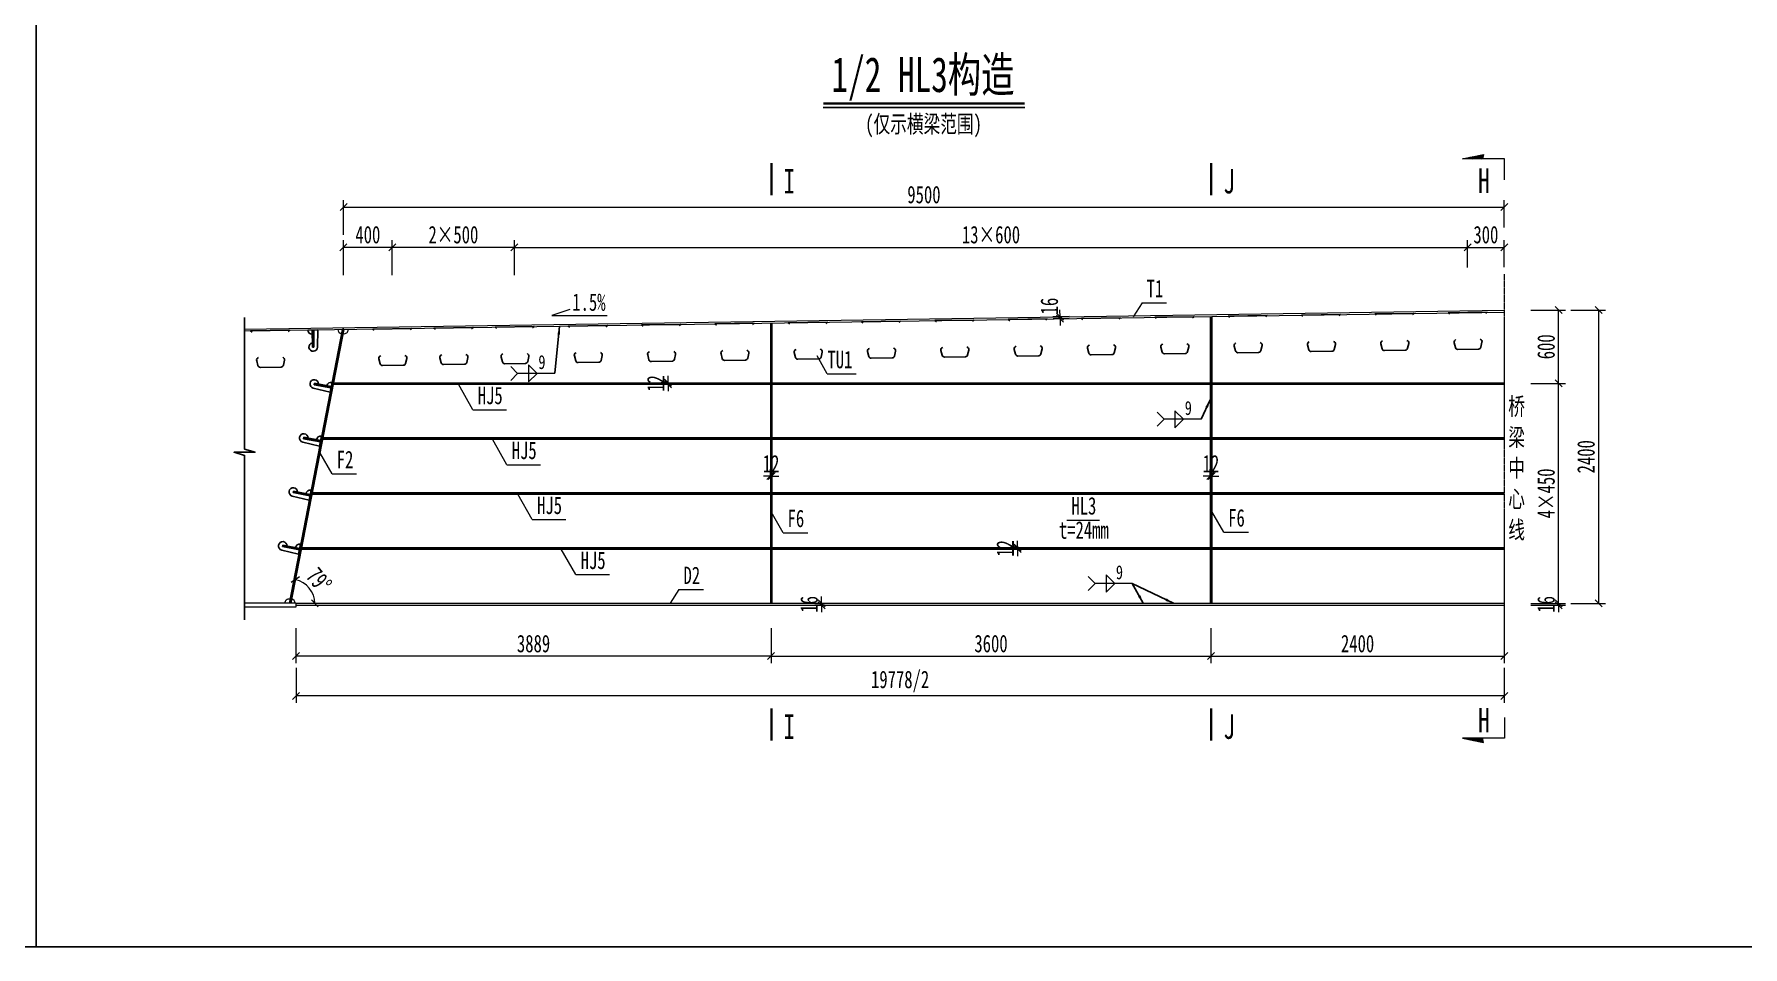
# Model space of a CAD drawing. Header units: millimetres. Extents: x -89049 to 410567, y -307459 to -100425.
# Drawn here: x 234550 to 248534, y -153251 to -145781 of the extents above; entities that cross this region are included whole.
import ezdxf
from ezdxf.enums import TextEntityAlignment as Align

# ---------------------------------------------------------------- set-up
doc = ezdxf.new("R2010")
doc.units = ezdxf.units.MM
doc.linetypes.add('CENTER2', pattern=[28.575, 19.05, -3.175, 3.175, -3.175])
doc.layers.get('Defpoints').update_dxf_attribs({"color": 8})
for name, color, linetype, lineweight in [('Dim', 4, 'Continuous', 15), ('中心线', 2, 'CENTER2', 15), ('文字', 7, 'Continuous', 15), ('标注线及字体', 2, 'Continuous', 15), ('粗线', 3, 'Continuous', 35), ('细实线', 4, 'Continuous', 15), ('钢板粗线', 1, 'Continuous', 25), ('钢板细线', 6, 'Continuous', 15)]:
    doc.layers.add(name, color=color, linetype=linetype, lineweight=lineweight)
doc.layers.add('Text', color=4, linetype='Continuous')
doc.styles.add('111', font='', dxfattribs={"width": 0.7})
doc.styles.add('BM_Dim', font='', dxfattribs={"width": 0.85})
doc.styles.add('SMEDI', font='', dxfattribs={"width": 0.75})
doc.styles.get("Standard").update_dxf_attribs({"font": ''})
doc.styles.get('111').set_extended_font_data('仿宋_GB2312')
doc.styles.get('BM_Dim').set_extended_font_data('仿宋_GB2312')
doc.styles.get('SMEDI').set_extended_font_data('仿宋_GB2312')
doc.styles.get('Standard').set_extended_font_data('仿宋_GB2312')
doc.dimstyles.new('200', dxfattribs={"dimscale": 0, "dimtxt": 2.5, "dimasz": 1, "dimexe": 1, "dimexo": 1, "dimgap": 0.6, "dimtad": 1, "dimdec": 0, "dimdsep": 46, "dimtxsty": '111', "dimblk": 'OBLIQUE', "dimcen": 0, "dimclrd": 4, "dimclre": 4, "dimclrt": 4, "dimadec": 1, "dimazin": 2, "dimtfac": 1, "dimtdec": 0, "dimtix": 1, "dimtmove": 2, "dimatfit": 3, "dimfxl": 4, "dimfxlon": 1, "dimtolj": 1, "dimlwd": -1, "dimlwe": -1, "dimarcsym": 0})
doc.dimstyles.new('MSteel_1.0_1.0', dxfattribs={"dimtxt": 3, "dimasz": 1.2, "dimexe": 1, "dimexo": 1, "dimgap": 1, "dimtad": 3, "dimtoh": 1, "dimdec": 0, "dimzin": 0, "dimdsep": 46, "dimtxsty": 'Standard', "dimblk": 'ARCHTICK', "dimcen": 0.09, "dimclrd": 3, "dimclre": 3, "dimadec": 0, "dimazin": 0, "dimtfac": 1, "dimtdec": 4, "dimtofl": 0, "dimtmove": 0, "dimatfit": 3, "dimfxl": 1, "dimtolj": 1, "dimtzin": 0, "dimarcsym": 0})

# ---------------------------------------------------------------- blocks, each defined once
blk = doc.blocks.new('14-160加劲 有过焊孔')
at = {"layer": 'Defpoints'}
blk.add_line((38609, 31489), (38609, 31629), dxfattribs=at)
at = {"layer": '钢板粗线', "color": 7}
for p, q in [((38603, 31489), (38603, 31629)), ((38603, 31629), (38615, 31629)), ((38615, 31489), (38615, 31629)), ((38650, 31489), (38644, 31631)), ((38568, 31489), (38650, 31489))]:
    blk.add_line(p, q, dxfattribs=at)
for centre, start, end in [((38609, 31629), 2.441, 260.1291), ((38603, 31489), 90, 180)]:
    blk.add_arc(centre, 35, start, end, dxfattribs=at)
blk = doc.blocks.new('12-140加劲 有过焊孔')
at = {"layer": 'Defpoints'}
blk.add_line((0, 0), (0, 140), dxfattribs=at)
at = {"layer": '钢板粗线', "color": 7}
for p, q in [((-6, 0), (-6, 140)), ((-6, 140), (6, 140)), ((6, 0), (6, 140)), ((41, 0), (35, 141)), ((-41, 0), (41, 0))]:
    blk.add_line(p, q, dxfattribs=at)
for centre, start, end in [((0, 140), 2.441, 260.1291), ((-6, 0), 90, 180)]:
    blk.add_arc(centre, 35, start, end, dxfattribs=at)
blk = doc.blocks.new('U型肋1')
at = {"layer": 'Defpoints'}
blk.add_line((-160, 0), (160, 0), dxfattribs=at)
at = {"layer": '钢板粗线', "color": 6}
for p, q in [((148, -10), (160, 0)), ((-148, -10), (-160, 0))]:
    blk.add_line(p, q, dxfattribs=at)
blk.add_lwpolyline([(-99, -220, 0.414266), (-114, -245), (-104, -285, 0.348876), (-85, -300), (85, -300, 0.348876), (104, -285), (114, -245, 0.414091), (99, -220, 0.414091)], format="xyb", dxfattribs=at)
blk = doc.blocks.new('_Oblique')
at = {"color": 0, "linetype": 'ByBlock', "lineweight": -2}
blk.add_line((-0.5, -0.5), (0.5, 0.5), dxfattribs=at)
blk = doc.blocks.new('*D1428')
at = {"layer": 'Defpoints', "color": 0, "transparency": 16777216}
for p in [(246582, -147197), (246582, -147421), (237082, -148182)]:
    blk.add_point(p, dxfattribs=at)
at = {"layer": '细实线', "color": 4, "transparency": 16777216}
for p, q in [((237082, -147425), (237082, -147140)), ((237082, -147197), (246582, -147197)), ((246582, -147363), (246582, -147140))]:
    blk.add_line(p, q, dxfattribs=at)
at = {"layer": '细实线', "color": 4, "transparency": 16777216, "xscale": 57.14285714285715, "yscale": 57.14285714285715, "zscale": 57.14285714285715, "rotation": 180}
blk.add_blockref('_Oblique', (237082, -147197), dxfattribs=at)
at = {"layer": '细实线', "color": 4, "transparency": 16777216, "xscale": 57.14285714285715, "yscale": 57.14285714285715, "zscale": 57.14285714285715}
blk.add_blockref('_Oblique', (246582, -147197), dxfattribs=at)
at = {"layer": '细实线', "color": 4, "transparency": 16777216, "insert": (241832, -147095), "char_height": 142.9, "attachment_point": 5, "style": '111'}
blk.add_mtext('\\A1;9500', dxfattribs=at)
blk = doc.blocks.new('*D1429')
at = {"layer": 'Defpoints', "color": 0, "transparency": 16777216}
for p in [(246281, -147526), (246281, -147749), (238481, -148177)]:
    blk.add_point(p, dxfattribs=at)
at = {"layer": '细实线', "color": 4, "transparency": 16777216}
for p, q in [((238481, -147754), (238481, -147468)), ((238481, -147526), (246281, -147526)), ((246281, -147692), (246281, -147468))]:
    blk.add_line(p, q, dxfattribs=at)
at = {"layer": '细实线', "color": 4, "transparency": 16777216, "xscale": 57.14285714285715, "yscale": 57.14285714285715, "zscale": 57.14285714285715, "rotation": 180}
blk.add_blockref('_Oblique', (238481, -147526), dxfattribs=at)
at = {"layer": '细实线', "color": 4, "transparency": 16777216, "xscale": 57.14285714285715, "yscale": 57.14285714285715, "zscale": 57.14285714285715}
blk.add_blockref('_Oblique', (246281, -147526), dxfattribs=at)
at = {"layer": '细实线', "color": 4, "transparency": 16777216, "insert": (242381, -147423), "char_height": 142.9, "attachment_point": 5, "style": '111'}
blk.add_mtext('\\A1;13×600', dxfattribs=at)
blk = doc.blocks.new('*D1430')
at = {"layer": 'Defpoints', "color": 0, "transparency": 16777216}
for p in [(237081, -147526), (237481, -147854), (237081, -148182)]:
    blk.add_point(p, dxfattribs=at)
at = {"layer": '细实线', "color": 4, "transparency": 16777216}
for p, q in [((237081, -147754), (237081, -147468)), ((237481, -147526), (237081, -147526)), ((237481, -147754), (237481, -147468))]:
    blk.add_line(p, q, dxfattribs=at)
at = {"layer": '细实线', "color": 4, "transparency": 16777216, "xscale": 57.14285714285715, "yscale": 57.14285714285715, "zscale": 57.14285714285715, "rotation": 180}
blk.add_blockref('_Oblique', (237081, -147526), dxfattribs=at)
at = {"layer": '细实线', "color": 4, "transparency": 16777216, "xscale": 57.14285714285715, "yscale": 57.14285714285715, "zscale": 57.14285714285715}
blk.add_blockref('_Oblique', (237481, -147526), dxfattribs=at)
at = {"layer": '细实线', "color": 4, "transparency": 16777216, "insert": (237281, -147423), "char_height": 142.9, "attachment_point": 5, "style": '111'}
blk.add_mtext('\\A1;400', dxfattribs=at)
blk = doc.blocks.new('*D1431')
at = {"layer": 'Defpoints', "color": 0, "transparency": 16777216}
for p in [(246581, -147526), (246281, -147749), (246581, -147745)]:
    blk.add_point(p, dxfattribs=at)
at = {"layer": '细实线', "color": 4, "transparency": 16777216}
for p, q in [((246281, -147692), (246281, -147468)), ((246281, -147526), (246581, -147526)), ((246581, -147688), (246581, -147468))]:
    blk.add_line(p, q, dxfattribs=at)
at = {"layer": '细实线', "color": 4, "transparency": 16777216, "xscale": 57.14285714285715, "yscale": 57.14285714285715, "zscale": 57.14285714285715, "rotation": 180}
blk.add_blockref('_Oblique', (246281, -147526), dxfattribs=at)
at = {"layer": '细实线', "color": 4, "transparency": 16777216, "xscale": 57.14285714285715, "yscale": 57.14285714285715, "zscale": 57.14285714285715}
blk.add_blockref('_Oblique', (246581, -147526), dxfattribs=at)
at = {"layer": '细实线', "color": 4, "transparency": 16777216, "insert": (246431, -147423), "char_height": 142.9, "attachment_point": 5, "style": '111'}
blk.add_mtext('\\A1;300', dxfattribs=at)
blk = doc.blocks.new('*D1432')
at = {"layer": 'Defpoints', "color": 0, "transparency": 16777216}
for p in [(237481, -147526), (237481, -147854), (238481, -147839)]:
    blk.add_point(p, dxfattribs=at)
at = {"layer": '细实线', "color": 4, "transparency": 16777216}
for p, q in [((237481, -147754), (237481, -147468)), ((238481, -147526), (237481, -147526)), ((238481, -147754), (238481, -147468))]:
    blk.add_line(p, q, dxfattribs=at)
at = {"layer": '细实线', "color": 4, "transparency": 16777216, "xscale": 57.14285714285715, "yscale": 57.14285714285715, "zscale": 57.14285714285715, "rotation": 180}
blk.add_blockref('_Oblique', (237481, -147526), dxfattribs=at)
at = {"layer": '细实线', "color": 4, "transparency": 16777216, "xscale": 57.14285714285715, "yscale": 57.14285714285715, "zscale": 57.14285714285715}
blk.add_blockref('_Oblique', (238481, -147526), dxfattribs=at)
at = {"layer": '细实线', "color": 4, "transparency": 16777216, "insert": (237981, -147423), "char_height": 142.9, "attachment_point": 5, "style": '111'}
blk.add_mtext('\\A1;2×500', dxfattribs=at)
blk = doc.blocks.new('*D1433')
at = {"layer": 'Defpoints', "color": 0, "transparency": 16777216}
for p in [(246581, -148040), (246582, -150440), (247353, -150440)]:
    blk.add_point(p, dxfattribs=at)
at = {"layer": '细实线', "color": 4, "transparency": 16777216}
for p, q in [((247125, -148040), (247410, -148040)), ((247353, -148040), (247353, -150440)), ((247125, -150440), (247410, -150440))]:
    blk.add_line(p, q, dxfattribs=at)
at = {"layer": '细实线', "color": 4, "transparency": 16777216, "xscale": 57.14285714285715, "yscale": 57.14285714285715, "zscale": 57.14285714285715}
for p, rotation in [((247353, -148040), 90), ((247353, -150440), 270)]:
    blk.add_blockref('_Oblique', p, dxfattribs=dict(at, rotation=rotation))
at = {"layer": '细实线', "color": 4, "transparency": 16777216, "insert": (247251, -149240), "char_height": 142.9, "attachment_point": 5, "rotation": 90, "style": '111'}
blk.add_mtext('\\A1;2400', dxfattribs=at)
blk = doc.blocks.new('*D1434')
at = {"layer": 'Defpoints', "color": 0, "transparency": 16777216}
for p in [(240995, -150456), (241076, -150440), (241076, -150456)]:
    blk.add_point(p, dxfattribs=at)
at = {"layer": '细实线', "color": 4, "transparency": 16777216}
for p, q in [((241019, -150440), (240938, -150440)), ((241019, -150456), (240938, -150456)), ((240995, -150440), (240995, -150383)), ((240995, -150440), (240995, -150456)), ((240995, -150456), (240995, -150513))]:
    blk.add_line(p, q, dxfattribs=at)
at = {"layer": '细实线', "color": 4, "transparency": 16777216, "xscale": 57.14285714285715, "yscale": 57.14285714285715, "zscale": 57.14285714285715}
for p, rotation in [((240995, -150440), 270), ((240995, -150456), 90)]:
    blk.add_blockref('_Oblique', p, dxfattribs=dict(at, rotation=rotation))
at = {"layer": '细实线', "color": 4, "transparency": 16777216, "insert": (240893, -150448), "char_height": 142.9, "attachment_point": 5, "rotation": 90, "style": '111'}
blk.add_mtext('\\A1;16', dxfattribs=at)
blk = doc.blocks.new('*D1435')
at = {"layer": 'Defpoints', "color": 0, "transparency": 16777216}
for p in [(240575, -149415), (240587, -149398), (240587, -149415)]:
    blk.add_point(p, dxfattribs=at)
at = {"layer": '细实线', "color": 4, "transparency": 16777216}
for p, q in [((240575, -149398), (240575, -149341)), ((240587, -149398), (240587, -149341)), ((240575, -149398), (240518, -149398)), ((240575, -149398), (240587, -149398)), ((240587, -149398), (240645, -149398))]:
    blk.add_line(p, q, dxfattribs=at)
at = {"layer": '细实线', "color": 4, "transparency": 16777216, "xscale": 57.14285714285715, "yscale": 57.14285714285715, "zscale": 57.14285714285715}
blk.add_blockref('_Oblique', (240575, -149398), dxfattribs=at)
at = {"layer": '细实线', "color": 4, "transparency": 16777216, "xscale": 57.14285714285715, "yscale": 57.14285714285715, "zscale": 57.14285714285715, "rotation": 180}
blk.add_blockref('_Oblique', (240587, -149398), dxfattribs=at)
at = {"layer": '细实线', "color": 4, "transparency": 16777216, "insert": (240581, -149297), "char_height": 142.9, "attachment_point": 5, "style": '111'}
blk.add_mtext('\\A1;12', dxfattribs=at)
blk = doc.blocks.new('*D1436')
at = {"layer": 'Defpoints', "color": 0, "transparency": 16777216}
for p in [(244181, -150440), (246581, -150503), (246581, -150872)]:
    blk.add_point(p, dxfattribs=at)
at = {"layer": '细实线', "color": 4, "transparency": 16777216}
for p, q in [((244181, -150644), (244181, -150929)), ((246581, -150644), (246581, -150929)), ((244181, -150872), (246581, -150872))]:
    blk.add_line(p, q, dxfattribs=at)
at = {"layer": '细实线', "color": 4, "transparency": 16777216, "xscale": 57.14285714285715, "yscale": 57.14285714285715, "zscale": 57.14285714285715, "rotation": 180}
blk.add_blockref('_Oblique', (244181, -150872), dxfattribs=at)
at = {"layer": '细实线', "color": 4, "transparency": 16777216, "xscale": 57.14285714285715, "yscale": 57.14285714285715, "zscale": 57.14285714285715}
blk.add_blockref('_Oblique', (246581, -150872), dxfattribs=at)
at = {"layer": '细实线', "color": 4, "transparency": 16777216, "insert": (245381, -150770), "char_height": 142.9, "attachment_point": 5, "style": '111'}
blk.add_mtext('\\A1;2400', dxfattribs=at)
blk = doc.blocks.new('*D1437')
at = {"layer": 'Defpoints', "color": 0, "transparency": 16777216}
for p in [(240581, -150440), (244181, -150440), (244181, -150872)]:
    blk.add_point(p, dxfattribs=at)
at = {"layer": '细实线', "color": 4, "transparency": 16777216}
for p, q in [((240581, -150644), (240581, -150929)), ((244181, -150644), (244181, -150929)), ((240581, -150872), (244181, -150872))]:
    blk.add_line(p, q, dxfattribs=at)
at = {"layer": '细实线', "color": 4, "transparency": 16777216, "xscale": 57.14285714285715, "yscale": 57.14285714285715, "zscale": 57.14285714285715, "rotation": 180}
blk.add_blockref('_Oblique', (240581, -150872), dxfattribs=at)
at = {"layer": '细实线', "color": 4, "transparency": 16777216, "xscale": 57.14285714285715, "yscale": 57.14285714285715, "zscale": 57.14285714285715}
blk.add_blockref('_Oblique', (244181, -150872), dxfattribs=at)
at = {"layer": '细实线', "color": 4, "transparency": 16777216, "insert": (242381, -150770), "char_height": 142.9, "attachment_point": 5, "style": '111'}
blk.add_mtext('\\A1;3600', dxfattribs=at)
blk = doc.blocks.new('*D1438')
at = {"layer": 'Defpoints', "color": 0, "transparency": 16777216}
for p in [(236692, -150460), (240581, -150440), (236692, -150872)]:
    blk.add_point(p, dxfattribs=at)
at = {"layer": '细实线', "color": 4, "transparency": 16777216}
for p, q in [((236692, -150644), (236692, -150929)), ((240581, -150644), (240581, -150929)), ((240581, -150872), (236692, -150872))]:
    blk.add_line(p, q, dxfattribs=at)
at = {"layer": '细实线', "color": 4, "transparency": 16777216, "xscale": 57.14285714285715, "yscale": 57.14285714285715, "zscale": 57.14285714285715, "rotation": 180}
blk.add_blockref('_Oblique', (236692, -150872), dxfattribs=at)
at = {"layer": '细实线', "color": 4, "transparency": 16777216, "xscale": 57.14285714285715, "yscale": 57.14285714285715, "zscale": 57.14285714285715}
blk.add_blockref('_Oblique', (240581, -150872), dxfattribs=at)
at = {"layer": '细实线', "color": 4, "transparency": 16777216, "insert": (238637, -150770), "char_height": 142.9, "attachment_point": 5, "style": '111'}
blk.add_mtext('\\A1;3889', dxfattribs=at)
blk = doc.blocks.new('*D1439')
at = {"layer": 'Defpoints', "color": 0, "transparency": 16777216}
for p in [(236693, -150460), (246581, -150655), (236693, -151197)]:
    blk.add_point(p, dxfattribs=at)
at = {"layer": '细实线', "color": 4, "transparency": 16777216}
for p, q in [((236693, -150968), (236693, -151254)), ((246581, -150968), (246581, -151254)), ((246581, -151197), (236693, -151197))]:
    blk.add_line(p, q, dxfattribs=at)
at = {"layer": '细实线', "color": 4, "transparency": 16777216, "xscale": 57.14285714285715, "yscale": 57.14285714285715, "zscale": 57.14285714285715, "rotation": 180}
blk.add_blockref('_Oblique', (236693, -151197), dxfattribs=at)
at = {"layer": '细实线', "color": 4, "transparency": 16777216, "xscale": 57.14285714285715, "yscale": 57.14285714285715, "zscale": 57.14285714285715}
blk.add_blockref('_Oblique', (246581, -151197), dxfattribs=at)
at = {"layer": '细实线', "color": 4, "transparency": 16777216, "insert": (241637, -151080), "char_height": 142.86, "attachment_point": 5, "style": '111'}
blk.add_mtext('\\A1;19778/2', dxfattribs=at)
blk = doc.blocks.new('_ArchTick')
at = {"color": 0, "linetype": 'ByBlock', "const_width": 0.15}
blk.add_lwpolyline([(-0.5, -0.5), (0.5, 0.5)], dxfattribs=at)
blk = doc.blocks.new('角焊缝1')
at = {"layer": 'Dim'}
blk.add_line((-3101.17, 370.22), (-3106.48, 370.22), dxfattribs=at)
blk.add_lwpolyline([(-3107.48, 369.22), (-3106.48, 370.22), (-3107.48, 371.22)], dxfattribs=at)
blk.add_lwpolyline([(-3104.91, 371.45), (-3104.91, 368.99), (-3103.68, 370.22)], close=True, dxfattribs=at)
blk = doc.blocks.new('*D1440')
at = {"layer": 'Defpoints', "color": 0, "transparency": 16777216}
for p in [(242946, -148110), (243077, -148092), (243077, -148108)]:
    blk.add_point(p, dxfattribs=at)
at = {"layer": '细实线', "color": 4, "transparency": 16777216}
for p, q in [((242946, -148094), (242945, -148037)), ((243020, -148093), (242888, -148095)), ((243020, -148109), (242889, -148111)), ((242946, -148094), (242946, -148110)), ((242946, -148110), (242947, -148167))]:
    blk.add_line(p, q, dxfattribs=at)
at = {"layer": '细实线', "color": 4, "transparency": 16777216, "xscale": 57.14285714285715, "yscale": 57.14285714285715, "zscale": 57.14285714285715}
for p, rotation in [((242946, -148094), 270.8593722436541), ((242946, -148110), 90.85937224365405)]:
    blk.add_blockref('_Oblique', p, dxfattribs=dict(at, rotation=rotation))
at = {"layer": '细实线', "color": 4, "transparency": 16777216, "insert": (242859, -148007), "char_height": 142.9, "attachment_point": 5, "rotation": 90.8594, "style": '111'}
blk.add_mtext('\\A1;16', dxfattribs=at)
blk = doc.blocks.new('*D1462')
at = {"layer": 'Defpoints', "color": 0, "transparency": 16777216}
for p in [(246581, -148640), (247026, -148640), (246582, -150440)]:
    blk.add_point(p, dxfattribs=at)
at = {"layer": '细实线', "color": 4, "transparency": 16777216}
for p, q in [((246798, -148640), (247084, -148640)), ((247026, -150440), (247026, -148640)), ((246798, -150440), (247084, -150440))]:
    blk.add_line(p, q, dxfattribs=at)
at = {"layer": '细实线', "color": 4, "transparency": 16777216, "xscale": 57.14285714285715, "yscale": 57.14285714285715, "zscale": 57.14285714285715}
for p, rotation in [((247026, -148640), 90), ((247026, -150440), 270)]:
    blk.add_blockref('_Oblique', p, dxfattribs=dict(at, rotation=rotation))
at = {"layer": '细实线', "color": 4, "transparency": 16777216, "insert": (246924, -149540), "char_height": 142.9, "attachment_point": 5, "rotation": 90, "style": '111'}
blk.add_mtext('\\A1;4×450', dxfattribs=at)
blk = doc.blocks.new('*D1463')
at = {"layer": 'Defpoints', "color": 0, "transparency": 16777216}
for p in [(246581, -148040), (247026, -148040), (246582, -148640)]:
    blk.add_point(p, dxfattribs=at)
at = {"layer": '细实线', "color": 4, "transparency": 16777216}
for p, q in [((246798, -148040), (247084, -148040)), ((247026, -148640), (247026, -148040)), ((246798, -148640), (247084, -148640))]:
    blk.add_line(p, q, dxfattribs=at)
at = {"layer": '细实线', "color": 4, "transparency": 16777216, "xscale": 57.14285714285715, "yscale": 57.14285714285715, "zscale": 57.14285714285715}
for p, rotation in [((247026, -148040), 90), ((247026, -148640), 270)]:
    blk.add_blockref('_Oblique', p, dxfattribs=dict(at, rotation=rotation))
at = {"layer": '细实线', "color": 4, "transparency": 16777216, "insert": (246924, -148340), "char_height": 142.9, "attachment_point": 5, "rotation": 90, "style": '111'}
blk.add_mtext('\\A1;600', dxfattribs=at)
blk = doc.blocks.new('*D1464')
at = {"layer": 'Defpoints', "color": 0, "transparency": 16777216}
for p in [(246581, -150440), (246582, -150456), (247026, -150456)]:
    blk.add_point(p, dxfattribs=at)
at = {"layer": '细实线', "color": 4, "transparency": 16777216}
for p, q in [((246798, -150440), (247084, -150440)), ((246798, -150456), (247084, -150456)), ((247026, -150440), (247026, -150383)), ((247026, -150440), (247026, -150456)), ((247026, -150456), (247026, -150513))]:
    blk.add_line(p, q, dxfattribs=at)
at = {"layer": '细实线', "color": 4, "transparency": 16777216, "xscale": 57.14285714285715, "yscale": 57.14285714285715, "zscale": 57.14285714285715}
for p, rotation in [((247026, -150440), 270), ((247026, -150456), 90)]:
    blk.add_blockref('_Oblique', p, dxfattribs=dict(at, rotation=rotation))
at = {"layer": '细实线', "color": 4, "transparency": 16777216, "insert": (246924, -150448), "char_height": 142.9, "attachment_point": 5, "rotation": 90, "style": '111'}
blk.add_mtext('\\A1;16', dxfattribs=at)
blk = doc.blocks.new('*D1466')
at = {"layer": 'Defpoints', "color": 0, "transparency": 16777216}
for p in [(237086, -148198), (236650, -150440), (236693, -150440), (236827, -150352), (246582, -150440)]:
    blk.add_point(p, dxfattribs=at)
at = {"layer": '细实线', "color": 4, "transparency": 16777216}
blk.add_arc((236650, -150440), 197, 0, 79, dxfattribs=at)
at = {"layer": '细实线', "color": 4, "transparency": 16777216, "xscale": 57.14285714285715, "yscale": 57.14285714285715, "zscale": 57.14285714285715}
for p, rotation in [((236688, -150246), 168.999999999992), ((236847, -150440), 270)]:
    blk.add_blockref('_Oblique', p, dxfattribs=dict(at, rotation=rotation))
at = {"layer": '细实线', "color": 4, "transparency": 16777216, "insert": (236881, -150249), "char_height": 142.9, "attachment_point": 5, "rotation": 309.5, "style": '111'}
blk.add_mtext('\\A1;79%%d', dxfattribs=at)
blk = doc.blocks.new('*D1485')
at = {"layer": 'Defpoints', "color": 0, "transparency": 16777216}
for p in [(244175, -149415), (244187, -149398), (244187, -149415)]:
    blk.add_point(p, dxfattribs=at)
at = {"layer": '细实线', "color": 4, "transparency": 16777216}
for p, q in [((244175, -149398), (244175, -149341)), ((244187, -149398), (244187, -149341)), ((244175, -149398), (244118, -149398)), ((244175, -149398), (244187, -149398)), ((244187, -149398), (244245, -149398))]:
    blk.add_line(p, q, dxfattribs=at)
at = {"layer": '细实线', "color": 4, "transparency": 16777216, "xscale": 57.14285714285715, "yscale": 57.14285714285715, "zscale": 57.14285714285715}
blk.add_blockref('_Oblique', (244175, -149398), dxfattribs=at)
at = {"layer": '细实线', "color": 4, "transparency": 16777216, "xscale": 57.14285714285715, "yscale": 57.14285714285715, "zscale": 57.14285714285715, "rotation": 180}
blk.add_blockref('_Oblique', (244187, -149398), dxfattribs=at)
at = {"layer": '细实线', "color": 4, "transparency": 16777216, "insert": (244181, -149297), "char_height": 142.9, "attachment_point": 5, "style": '111'}
blk.add_mtext('\\A1;12', dxfattribs=at)
blk = doc.blocks.new('*D1489')
at = {"layer": 'Defpoints', "color": 0, "transparency": 16777216}
for p in [(239738, -148646), (239797, -148634), (239797, -148646)]:
    blk.add_point(p, dxfattribs=at)
at = {"layer": '细实线', "color": 4, "transparency": 16777216}
for p, q in [((239740, -148634), (239681, -148634)), ((239740, -148646), (239681, -148646)), ((239738, -148634), (239738, -148577)), ((239738, -148634), (239738, -148646)), ((239738, -148646), (239738, -148703))]:
    blk.add_line(p, q, dxfattribs=at)
at = {"layer": '细实线', "color": 4, "transparency": 16777216, "xscale": 57.14285714285715, "yscale": 57.14285714285715, "zscale": 57.14285714285715}
for p, rotation in [((239738, -148634), 270), ((239738, -148646), 90)]:
    blk.add_blockref('_Oblique', p, dxfattribs=dict(at, rotation=rotation))
at = {"layer": '细实线', "color": 4, "transparency": 16777216, "insert": (239637, -148640), "char_height": 142.9, "attachment_point": 5, "rotation": 90, "style": '111'}
blk.add_mtext('\\A1;12', dxfattribs=at)
blk = doc.blocks.new('*D1490')
at = {"layer": 'Defpoints', "color": 0, "transparency": 16777216}
for p in [(242598, -149996), (242657, -149996), (242665, -149984)]:
    blk.add_point(p, dxfattribs=at)
at = {"layer": '细实线', "color": 4, "transparency": 16777216}
for p, q in [((242608, -149984), (242541, -149984)), ((242600, -149996), (242541, -149996)), ((242598, -149984), (242598, -149927)), ((242598, -149984), (242598, -149996)), ((242598, -149996), (242598, -150053))]:
    blk.add_line(p, q, dxfattribs=at)
at = {"layer": '细实线', "color": 4, "transparency": 16777216, "xscale": 57.14285714285715, "yscale": 57.14285714285715, "zscale": 57.14285714285715}
for p, rotation in [((242598, -149984), 270), ((242598, -149996), 90)]:
    blk.add_blockref('_Oblique', p, dxfattribs=dict(at, rotation=rotation))
at = {"layer": '细实线', "color": 4, "transparency": 16777216, "insert": (242497, -149990), "char_height": 142.9, "attachment_point": 5, "rotation": 90, "style": '111'}
blk.add_mtext('\\A1;12', dxfattribs=at)
blk = doc.blocks.new('剖面箭头')
at = {"ltscale": 10}
h = blk.add_hatch(dxfattribs=at)
h.set_pattern_fill('ANSI31', color=2, style=0)
h.set_pattern_definition([(45, (-182.99888, -777.8594), (-0.088388348, 0.088388348), [])])
h.paths.add_polyline_path([(6, -3), (3.15, -3), (3, -3.6)])
at = {"color": 3, "ltscale": 10}
blk.add_line((0, 0), (0, -3), dxfattribs=at)
at = {"color": 2, "ltscale": 10}
for p, q in [((0, -3), (6, -3)), ((6, -3), (3, -3.6)), ((3, -3.6), (3.15, -3))]:
    blk.add_line(p, q, dxfattribs=at)

msp = doc.modelspace()

# ---------------------------------------------------------------- linework, layer by layer
at = {"color": 4}
msp.add_line((241007.8, -146382.4), (242657.7, -146382.4), dxfattribs=at)
at = {"color": 6, "const_width": 20.6}
msp.add_lwpolyline([(241007.8, -146348.1), (242657.7, -146348.1)], dxfattribs=at)
at = {"color": 4}
msp.add_lwpolyline([(236271.7, -150575.3), (236271.7, -149228.6), (236185.9, -149202.9), (236357.4, -149202.9), (236271.7, -149177.1), (236271.7, -149142.9), (236271.7, -148099.9)], dxfattribs=at)
at = {"layer": 'Defpoints'}
for p, q in [((237081.6, -148182.2), (236642.8, -150439.7)), ((240581.4, -148145.7), (240581.4, -150439.7)), ((244181.4, -148091.7), (244181.4, -150439.7)), ((236992.7, -148639.7), (246581.6, -148639.7)), ((236905.2, -149089.7), (246581.6, -149089.7)), ((236817.8, -149539.7), (246581.6, -149539.7)), ((236730.3, -149989.7), (246581.6, -149989.7))]:
    msp.add_line(p, q, dxfattribs=at)
for points in [[(212566.6, -138634.1), (234566.6, -138634.1), (234566.6, -153251.3), (212566.6, -153251.3)], [(234566.6, -138634.1), (256566.6, -138634.1), (256566.6, -153251.3), (234566.6, -153251.3)]]:
    msp.add_lwpolyline(points, close=True, dxfattribs=at)
at = {"layer": '中心线', "ltscale": 0.3}
msp.add_line((246581.4, -147744.7), (246581.4, -150674.2), dxfattribs=at)
at = {"layer": '粗线'}
for p, q in [((240583.2, -147099.1), (240583.2, -146835.8)), ((244183.2, -147099.1), (244183.2, -146835.8)), ((240583.2, -151563.5), (240583.2, -151300.2)), ((244183.2, -151563.5), (244183.2, -151300.2))]:
    msp.add_line(p, q, dxfattribs=at)
at = {"layer": '细实线'}
for p, q in [((238932.7, -148035), (238785.4, -148084.8)), ((238785.4, -148084.8), (239240.2, -148084.8)), ((243617.9, -147980.3), (243545.1, -148093.5)), ((243617.9, -147980.3), (243817.4, -147980.3)), ((241039.1, -148561.6), (240958.6, -148415)), ((238140.1, -148855.9), (238022.1, -148646.7)), ((241039.1, -148561.6), (241277, -148561.6)), ((238140.1, -148855.9), (238415.5, -148855.9)), ((236989.3, -149379.6), (236886.7, -149204.6)), ((238418.2, -149304.9), (238300.1, -149095.7)), ((238418.2, -149304.9), (238693.6, -149304.9)), ((236989.3, -149379.6), (237188.8, -149379.6)), ((238625.6, -149754.9), (238507.5, -149545.7)), ((238625.6, -149754.9), (238901, -149754.9)), ((240679.2, -149862.1), (240581.4, -149691.9)), ((243001.4, -149758.7), (243270.2, -149758.7)), ((244285.2, -149857.1), (244187.4, -149686.9)), ((240679.2, -149862.1), (240882.5, -149862.1)), ((244285.2, -149857.1), (244488.5, -149857.1)), ((238982.4, -150204.9), (238864.4, -149995.7)), ((238982.4, -150204.9), (239257.8, -150204.9)), ((239827.4, -150327.9), (239755.6, -150439.7)), ((239827.4, -150327.9), (240027, -150327.9))]:
    msp.add_line(p, q, dxfattribs=at)
at = {"layer": '钢板细线'}
for p, q in [((237071.4, -148198.4), (236635.7, -150439.7)), ((237085.7, -148198.2), (236650, -150439.7)), ((240575.4, -148145.8), (240575.4, -148633.7)), ((240587.4, -148145.7), (240587.4, -148633.7)), ((244175.4, -148091.8), (244175.4, -148633.7)), ((244187.4, -148091.7), (244187.4, -148633.7)), ((236998.7, -148645.7), (246581.6, -148645.7)), ((237001, -148633.7), (246581.6, -148633.7)), ((240575.4, -148645.7), (240575.4, -149083.7)), ((240587.4, -148645.7), (240587.4, -149083.7)), ((244175.4, -148645.7), (244175.4, -149083.7)), ((244187.4, -148645.7), (244187.4, -149083.7)), ((236911.2, -149095.7), (246581.6, -149095.7)), ((236913.5, -149083.7), (246581.6, -149083.7)), ((240575.4, -149095.7), (240575.4, -149533.7)), ((240587.4, -149095.7), (240587.4, -149533.7)), ((244175.4, -149095.7), (244175.4, -149533.7)), ((244187.4, -149095.7), (244187.4, -149533.7)), ((236823.7, -149545.7), (246581.6, -149545.7)), ((236826.1, -149533.7), (246581.6, -149533.7)), ((240575.4, -149545.7), (240575.4, -149983.7)), ((240587.4, -149545.7), (240587.4, -149983.7)), ((244175.4, -149545.7), (244175.4, -149983.7)), ((244187.4, -149545.7), (244187.4, -149983.7)), ((236736.3, -149995.7), (246581.6, -149995.7)), ((236738.6, -149983.7), (246581.6, -149983.7)), ((240575.4, -149995.7), (240575.4, -150439.7)), ((240587.4, -149995.7), (240587.4, -150439.7)), ((244175.4, -149995.7), (244175.4, -150439.7)), ((244187.4, -149995.7), (244187.4, -150439.7)), ((236692.8, -150439.7), (236271.7, -150439.7)), ((236692.8, -150439.7), (236692.8, -150471.7)), ((236692.8, -150439.7), (246581.6, -150439.7)), ((236692.8, -150455.7), (246581.6, -150455.7)), ((236692.8, -150471.7), (236271.7, -150471.7))]:
    msp.add_line(p, q, dxfattribs=at)
for points in [[(236271.7, -148194.4), (246581.4, -148039.7)], [(236271.7, -148210.4), (246581.7, -148055.7)]]:
    msp.add_lwpolyline(points, dxfattribs=at)
for centre, start, end in [((237071.4, -148198.4), 180.86234, 259), ((237085.7, -148198.2), 259, 0.85937), ((236635.7, -150439.7), 79, 180), ((236650, -150439.7), 0, 79)]:
    msp.add_arc(centre, 35, start, end, dxfattribs=at)

# ---------------------------------------------------------------- block references
at = {"layer": 'Dim', "xscale": 57.14285714285715, "yscale": 57.14285714285715, "zscale": 57.14285714285715, "rotation": 180}
msp.add_blockref('剖面箭头', (246583.2, -146972.5), dxfattribs=at)
at = {"layer": 'Dim', "xscale": -57.14285714285715, "yscale": 57.14285714285716, "zscale": 57.1428571428572}
msp.add_blockref('剖面箭头', (246583.2, -151373.3), dxfattribs=at)
at = {"layer": '细实线', "color": 8, "xscale": 57.1428571428572, "yscale": 57.1428571428572, "zscale": 57.1428571428572}
for p in [(416020.1, -169712.9), (421310.1, -170088.7), (420746.5, -171433.3)]:
    msp.add_blockref('角焊缝1', p, dxfattribs=at)
at = {"layer": '钢板细线', "rotation": 0.8593722436391068}
for p in [(244481.6, -148087.2), (245081.6, -148078.2), (245681.6, -148069.2), (246281.6, -148060.2), (236481.6, -148207.2), (237481.6, -148192.2), (237981.6, -148184.7), (238481.6, -148177.2), (239081.6, -148168.2), (239681.6, -148159.2), (240281.6, -148150.2), (240881.6, -148141.2), (241481.6, -148132.2), (242081.6, -148123.2), (242681.6, -148114.2), (243281.6, -148105.2), (243881.6, -148096.2)]:
    msp.add_blockref('U型肋1', p, dxfattribs=at)
at = {"layer": '钢板细线', "xscale": -1}
for name, p, rotation in [('12-140加劲 有过焊孔', (236831.6, -148202), 180.8593722436304), ('14-160加劲 有过焊孔', (275257.2, -116779.9), 78.99999999988015), ('14-160加劲 有过焊孔', (275171.3, -117221.7), 78.99999999988015), ('14-160加劲 有过焊孔', (275085.5, -117663.4), 78.99999999988015), ('14-160加劲 有过焊孔', (274999.6, -118105.1), 78.99999999988015)]:
    msp.add_blockref(name, p, dxfattribs=dict(at, rotation=rotation))

# ---------------------------------------------------------------- texts
at = {"layer": 'Text', "style": 'SMEDI', "width": 0.75}
for p in [(238676.5, -148465.3), (243966.6, -148841.1), (243403, -150185.7)]:
    msp.add_text('9', height=114.3, dxfattribs=at).set_placement(p, align=Align.MIDDLE_LEFT)
at = {"layer": '文字', "style": 'BM_Dim', "width": 0.7}
for s, height, p in [('(仅示横梁范围)', 142.86, (241829, -146630.1)), ('T1', 142.86, (243722.8, -147977.2)), ('1.5%', 142.86, (239090.2, -148088.3)), ('TU1', 142.86, (241144, -148558.6)), ('HJ5', 142.86, (238282.5, -148852.8)), ('桥', 142.9, (246682.5, -148942)), ('梁', 142.9, (246682.5, -149194.6)), ('F2', 142.86, (237094.2, -149376.6)), ('HJ5', 142.86, (238560.6, -149301.8)), ('中', 142.9, (246682.5, -149447.1)), ('HJ5', 142.86, (238768, -149751.8)), ('HL3', 142.86, (243140.9, -149755.6)), ('心', 142.9, (246682.5, -149699.7)), ('F6', 142.86, (240784.1, -149859)), ('F6', 142.86, (244390.1, -149854.1)), ('线', 142.9, (246682.5, -149952.3)), ('t=24mm', 142.86, (243140.9, -149954)), ('HJ5', 142.86, (239124.8, -150201.8)), ('D2', 142.86, (239932.3, -150324.9))]:
    msp.add_text(s, height=height, dxfattribs=at).set_placement(p, align=Align.BOTTOM_CENTER)
for s, p in [('I', (240730, -147084.8)), ('J', (244330, -147084.8)), ('H', (246414.6, -147080)), ('I', (240730, -151549.2)), ('J', (244330, -151549.2))]:
    msp.add_text(s, height=200, dxfattribs=at).set_placement(p, align=Align.CENTER)
msp.add_text('H', height=200, rotation=360, dxfattribs=at).set_placement((246414.6, -151495.3), align=Align.CENTER)
at = {"layer": '标注线及字体', "style": '111', "width": 0.7}
msp.add_text('1/2 HL3构造', height=285.71, dxfattribs=at).set_placement((241824.1, -146125.9), align=Align.MIDDLE)

# ---------------------------------------------------------------- dimensions: what is measured, and where the dimension line sits
at = {"layer": '细实线'}
for base, p1, p2, override, picture, middle in [((246581.7, -147196.9), (237081.6, -148182.2), (246581.7, -147420.6), {"dimscale": 57.142857, "dimtxsty": '111', "dimblk": 'Oblique'}, '*D1428', (241831.7, -147094.6)), ((237081.4, -147525.6), (237481.4, -147854.3), (237081.4, -148182.2), {"dimscale": 57.142857, "dimblk": 'Oblique'}, '*D1430', (237281.4, -147423.3)), ((246581.4, -147525.6), (246281.4, -147749.3), (246581.4, -147744.8), {"dimscale": 57.142857, "dimblk": 'Oblique'}, '*D1431', (246431.4, -147423.3)), ((240587.4, -149397.7), (240575.4, -149414.7), (240587.4, -149414.7), {"dimscale": 57.142857, "dimblk": 'Oblique'}, '*D1435', (240581.4, -149297)), ((244187.4, -149397.7), (244175.4, -149414.7), (244187.4, -149414.7), {"dimscale": 57.142857, "dimblk": 'Oblique'}, '*D1485', (244181.4, -149297)), ((236691.8, -150872.1), (240581.2, -150439.7), (236691.8, -150459.7), {"dimscale": 57.142857, "dimblk": 'Oblique'}, '*D1438', (238636.5, -150769.8)), ((244181.2, -150872.1), (240581.2, -150439.7), (244181.2, -150439.7), {"dimscale": 57.142857, "dimtxsty": '111', "dimblk": 'Oblique'}, '*D1437', (242381.2, -150769.8)), ((246581.4, -150872.1), (244181.2, -150439.7), (246581.4, -150503.2), {"dimscale": 57.142857, "dimblk": 'Oblique'}, '*D1436', (245381.3, -150769.8))]:
    dim = msp.add_linear_dim(base=base, p1=p1, p2=p2, dimstyle='200', override=override, dxfattribs=at)
    dim.commit()
    dim.dimension.update_dxf_attribs({"geometry": picture, "text_midpoint": middle})
for base, p1, p2, text, picture, middle in [((237481.4, -147525.6), (238481.4, -147839.3), (237481.4, -147854.3), '2×500', '*D1432', (237981.4, -147423.3)), ((246281.4, -147525.6), (238481.4, -148177.2), (246281.4, -147749.3), '13×600', '*D1429', (242381.4, -147423.3)), ((236692.8, -151196.7), (246581.4, -150654.9), (236692.8, -150459.7), '19778/2', '*D1439', (241637.1, -151080.2))]:
    dim = msp.add_linear_dim(base=base, p1=p1, p2=p2, text=text, dimstyle='200', override={"dimscale": 57.142857, "dimtxsty": '111', "dimblk": 'Oblique'}, dxfattribs=at)
    dim.commit()
    dim.dimension.update_dxf_attribs({"geometry": picture, "text_midpoint": middle})
dim = msp.add_linear_dim(base=(242945.8, -148110.3), p1=(243076.9, -148092.3), p2=(243077.1, -148108.3), angle=270.85937, dimstyle='200', override={"dimscale": 57.142857, "dimblk": 'Oblique'}, dxfattribs=at)
dim.commit()
dim.dimension.update_dxf_attribs({"geometry": '*D1440', "text_midpoint": (242859.5, -148006.8), "dimtype": 161})
for base, p1, p2, picture, middle in [((247353.1, -150439.7), (246581.4, -148039.7), (246581.7, -150439.7), '*D1433', (247250.8, -149239.7)), ((247026.5, -148039.7), (246581.6, -148639.7), (246581.4, -148039.7), '*D1463', (246924.2, -148339.7)), ((239737.7, -148645.7), (239797.3, -148633.7), (239797.1, -148645.7), '*D1489', (239637, -148639.7)), ((242597.8, -149995.7), (242664.8, -149983.7), (242657.2, -149995.7), '*D1490', (242497.1, -149989.7)), ((240995.4, -150455.7), (241076.3, -150439.7), (241076.3, -150455.7), '*D1434', (240893.2, -150447.7)), ((247026.5, -150455.7), (246581.4, -150439.7), (246581.6, -150455.7), '*D1464', (246924.2, -150447.7))]:
    dim = msp.add_linear_dim(base=base, p1=p1, p2=p2, angle=90, dimstyle='200', override={"dimscale": 57.142857, "dimblk": 'Oblique'}, dxfattribs=at)
    dim.commit()
    dim.dimension.update_dxf_attribs({"geometry": picture, "text_midpoint": middle})
dim = msp.add_angular_dim_2l(base=(236826.6, -150352.3), line1=((237085.7, -148198.2), (236650, -150439.7)), line2=((236692.8, -150439.7), (246581.7, -150439.7)), dimstyle='200', override={"dimscale": 57.142857, "dimblk": 'Oblique'}, dxfattribs=at)
dim.commit()
dim.dimension.update_dxf_attribs({"geometry": '*D1466', "text_midpoint": (236881, -150249.3)})
dim = msp.add_linear_dim(base=(247026.5, -148639.7), p1=(246581.7, -150439.7), p2=(246581.4, -148639.7), angle=90, text='4×450', dimstyle='200', override={"dimscale": 57.142857, "dimtxsty": '111', "dimblk": 'Oblique'}, dxfattribs=at)
dim.commit()
dim.dimension.update_dxf_attribs({"geometry": '*D1462', "text_midpoint": (246924.2, -149539.7)})

# ---------------------------------------------------------------- leaders
at = {"layer": 'Dim'}
for points in [[(238850.6, -148171.7), (238810.1, -148557.2)], [(244175.4, -148773), (244100.1, -148933.1)], [(243627.6, -150439.7), (243536.6, -150277.7)], [(243875.6, -150439.7), (243536.6, -150277.7)]]:
    msp.add_leader(points, dimstyle='MSteel_1.0_1.0', override={"dimscale": 57.142857, "dimclrd": 256}, dxfattribs=at)

doc.saveas('drawing.dxf')
